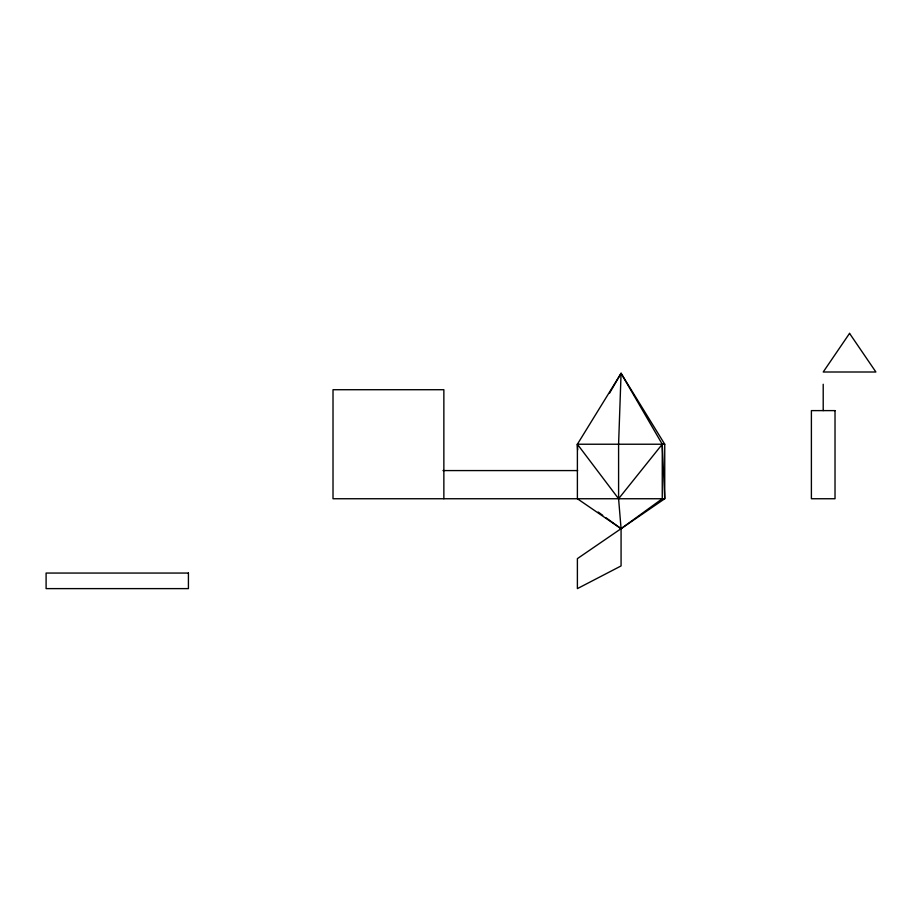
<?xml version="1.0" encoding="UTF-8"?>
<svg xmlns="http://www.w3.org/2000/svg" width="922" height="922" viewBox="0 0 922 922"><rect width="100%" height="100%" fill="white"/><g stroke="black" fill="none" stroke-linecap="round" stroke-linejoin="round"><path stroke-width="1.38" d="M621.071 373.329L618.593 444.231L618.593 498.744L621.071 528.686L621.071 565.935L577.391 588.616L577.391 558.628L664.739 498.744L664.739 444.231L621.071 373.329L577.391 444.231L577.391 498.744L621.071 528.686L662.261 498.744L662.261 444.231L621.071 373.329L609.5 393.233M577.656 449.971L577.391 444.231L664.739 444.231M442.975 470.577L577.656 470.577M598.182 512.044L602.758 515.375M606.192 517.876L621.071 528.686M577.391 444.231L618.593 498.744L662.261 444.231L664.739 498.744L333.015 498.744L333.015 389.718L443.862 389.718L443.862 498.744M823.208 384.267L823.208 410.613M849.554 333.384L823.208 372.004L875.9 372.004L849.554 333.384M835.021 410.613L811.395 410.613L811.395 498.744L835.021 498.744L835.021 410.613M188.422 573.058L46.1 573.058L46.1 588.616L188.422 588.616L188.422 573.058"/></g></svg>
